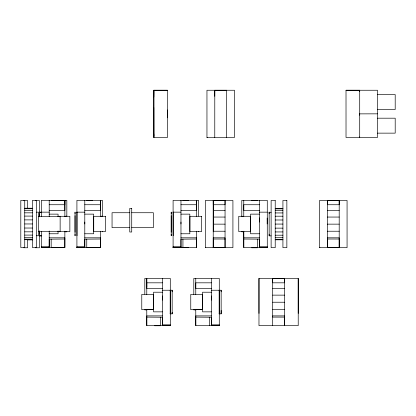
<?xml version="1.0" encoding="UTF-8"?>
<svg xmlns="http://www.w3.org/2000/svg" width="416" height="416" viewBox="0 0 416 416"><rect width="100%" height="100%" fill="white"/><g stroke="black" fill="none" stroke-linecap="round" stroke-linejoin="round"><path stroke-width="0.62" d="M39.463 234.172L39.468 231.072M39.468 216.83L39.468 213.73M39.468 212.15L39.468 212.55L39.468 212.15L49.208 212.155M49.208 210.434L64.86 210.434L64.86 200.335L64.86 216.455M77.012 235.752L77.012 212.15L77.012 212.55M84.786 223.959L84.786 222.045M84.786 210.434L100.438 210.434L100.438 200.335L100.438 216.455M153.806 90.251L153.795 137.462L167.482 137.462L167.492 90.251L153.806 90.251A23.338 0.426 -87.5 0 1 153.806 97.094M162.427 300.128L162.427 295.927M167.492 117.79L167.492 109.923M162.427 290.238L172.172 290.233L172.172 313.836L170.206 313.836L170.206 313.43M173.191 235.752L173.191 212.15L173.191 212.55M180.965 223.959L180.965 222.045M193.794 294.424L193.799 278.418L219.284 278.424L219.284 325.634L195.79 325.629L195.764 309.306L202.654 309.306M180.965 210.434L196.617 210.434L196.617 200.335L196.617 216.455M211.416 300.128L211.416 295.927M214.77 137.462L214.786 90.251L214.77 96.304M219.19 290.633L219.19 290.233L219.196 313.836L221.161 313.836L221.161 290.233L211.416 290.238M225.051 200.346L225.051 204.74L213.252 204.734L213.252 200.346L225.056 200.335L225.051 247.541L225.051 237.812L213.252 237.806L213.226 247.551L225.051 247.541M243.766 216.341L241.79 216.341L241.795 200.335L267.28 200.34L267.28 247.551L259.412 247.551L259.412 239.158L243.776 239.018L243.76 231.223M258.97 313.404L258.97 278.418L298.22 278.413L298.225 313.404M259.412 222.045L259.412 217.849M269.157 213.73L269.157 212.15L269.157 212.55M272.698 278.424L272.693 282.818L284.497 282.823L284.502 278.418L272.698 278.413L272.698 316.566M359.7 136.942L359.7 137.457L359.7 137.171M359.7 115.227L359.7 113.87L377.499 113.838M359.7 91.608L359.7 90.251L346.013 90.246L346.024 137.457L377.499 137.457L377.499 90.251L346.024 90.251M49.208 237.806L64.86 237.806L64.849 239.018L51.184 239.158L51.173 247.551L64.86 247.541L64.86 231.228M49.208 246.75L41.34 246.75L41.304 247.302L64.834 247.551L64.849 239.018M84.786 237.806L100.438 237.806L100.428 239.018L86.767 239.158L86.752 247.551L100.443 247.541L100.438 231.228M100.428 239.018L100.417 247.551L76.882 247.302L76.918 246.75L84.786 246.75M182.931 247.551L182.941 239.158L196.607 239.018L196.617 237.806L180.965 237.806M173.098 247.551L196.596 247.551L196.607 239.018M272.698 325.624L272.693 315.89L284.497 315.895L284.497 325.624L284.497 278.418M339.201 247.541L327.371 247.551L327.397 237.806L339.196 237.812L339.201 247.541L339.201 200.335L327.397 200.346L327.397 204.734L339.196 204.74L339.201 200.335L336.84 200.335M64.86 216.341L66.83 216.122M100.438 216.341L102.414 216.122M198.588 216.122L198.588 200.335L173.098 200.34L173.098 247.556L180.965 247.551L180.965 239.158L182.941 239.158M146.775 294.533L146.78 278.418L146.775 288.517L162.427 288.517M144.804 294.206L144.81 278.418L170.295 278.424L170.295 325.634L146.775 325.619L146.775 309.306L153.665 309.306M241.79 216.122L241.79 216.341M173.098 247.556L173.098 246.75L180.965 246.75M170.295 325.634L170.295 324.834L162.427 324.834M219.284 325.634L219.284 324.834L211.416 324.834M267.28 247.551L267.28 246.75L259.412 246.75M213.226 247.551L213.252 200.335L213.257 231.811M327.371 247.551L327.397 200.335L329.763 200.335M196.596 247.551L196.617 231.228M243.76 200.34L243.76 216.455M195.764 278.424L195.764 294.533M41.304 247.302L49.208 247.286M76.882 247.302L84.786 247.286M173.061 247.302L180.965 247.286M153.795 90.251L167.482 90.256M214.77 90.256L226.658 90.256M377.499 94.572L395.2 94.572L395.2 109.517L377.499 109.517M377.499 118.191L395.2 118.191L395.2 133.141L377.499 133.141M206.955 137.457L234.494 137.457L234.494 90.251L206.955 90.251L206.955 137.457L207.35 137.457M51.173 200.335L64.86 200.335L64.86 204.734L49.208 204.734M86.642 200.47L92.539 200.47M182.78 200.46L188.682 200.46M23.733 200.559L27.664 200.559L27.664 208.692M35.376 200.559L39.468 200.559L39.468 216.783M251.628 200.574L257.53 200.574M84.786 204.734L100.438 204.734M180.965 204.734L196.617 204.734M259.412 204.734L243.76 204.734L243.76 208.775L243.76 210.434L259.412 210.434M24.736 208.224L32.443 208.224M275.215 208.333L282.922 208.333M27.664 208.426L32.802 208.426M24.736 208.759L32.443 208.759M275.215 208.868L282.922 208.868M24.736 210.33L32.443 210.33M213.252 210.434L225.051 210.439M275.215 210.439L282.922 210.439M327.397 210.434L339.196 210.439M36.535 212.165L38.501 212.165L38.501 235.752L36.535 235.752M76.918 212.155L84.786 212.155M173.098 212.155L180.965 212.155M259.412 212.155L267.28 212.155M271.123 212.274L269.157 212.274L269.157 235.862L271.123 235.862M39.468 212.368L41.434 212.368M129.761 212.732L112.055 212.732L112.055 227.677L129.761 227.677M131.726 212.732L153.364 212.732L153.364 227.677L131.726 227.677M24.736 212.831L32.443 212.831M275.215 212.94L282.922 212.94M49.208 214.136L58.063 214.136L58.063 216.575M84.786 214.136L93.642 214.136L93.642 233.766L84.786 233.766M180.965 214.136L189.821 214.136L189.821 233.766L180.965 233.766M259.412 214.136L250.562 214.136L250.562 233.766L259.412 233.766M24.736 216.091L32.443 216.091M275.215 216.2L282.922 216.2M38.501 216.486L60.138 216.486L60.138 231.431L38.501 231.431M327.397 217.058L339.196 217.058M213.252 217.058L225.051 217.058M24.736 219.887L32.443 219.887M275.215 219.996L282.922 219.996M24.736 223.959L32.443 223.959M213.252 224.146L225.051 224.151M275.215 224.068L282.922 224.068M327.397 224.146L339.196 224.151M24.736 228.03L32.443 228.03M275.215 228.14L282.922 228.14M213.252 231.228L225.051 231.228M327.397 231.228L339.196 231.228M24.736 231.826L32.443 231.826M64.865 231.811L66.83 231.811L66.83 231.54M243.76 231.806L241.79 231.806L241.79 231.54M275.215 231.936L282.922 231.936M49.208 233.766L58.063 233.766L58.063 231.015M24.736 235.087L32.443 235.087M275.215 235.196L282.922 235.196M39.463 235.752L41.434 235.752M39.468 235.95L41.434 235.95M24.736 237.588L32.443 237.588M275.215 237.697L282.922 237.697M243.76 237.806L259.412 237.806M213.236 239.018L225.04 239.023M327.382 239.018L339.186 239.023M51.184 239.158L49.208 239.158L49.208 247.551L41.34 247.551M86.767 239.158L84.786 239.158L84.786 247.551L76.918 247.551M24.736 239.158L32.443 239.158M275.215 239.268L282.922 239.268M24.736 239.694L32.443 239.694M275.215 239.803L282.922 239.803M27.664 239.897L32.802 239.897M243.76 231.374L243.76 247.541L267.28 247.551M92.539 247.676L86.715 247.676M188.682 247.671L182.858 247.671M205.384 247.666L232.918 247.666L232.918 200.46L205.384 200.46L205.384 247.666L205.78 247.666M319.53 247.666L347.069 247.666L347.069 200.46L319.53 200.46L319.53 247.666L319.925 247.666M23.733 247.764L27.664 247.764L27.664 239.361M35.376 247.764L39.468 247.764L39.468 230.901M251.628 247.78L257.452 247.78M162.427 282.818L146.775 282.818L146.791 286.998M211.416 282.818L195.764 282.818L195.764 286.858L195.764 288.517L211.416 288.517M272.693 288.517L284.497 288.522M162.427 292.219L153.577 292.219L153.577 311.849L162.427 311.849M211.416 292.219L202.566 292.219L202.566 311.849L211.416 311.849M272.693 295.136L284.497 295.142M272.693 302.229L284.497 302.234M272.693 309.306L284.497 309.312M146.775 309.889L144.81 309.889L144.81 309.618M195.764 309.889L193.794 309.889L193.794 309.618M162.427 315.89L146.775 315.89L146.801 325.629M211.416 315.89L195.764 315.89L195.79 325.629M272.683 317.101L284.487 317.106M146.791 317.101L162.427 317.242L162.443 325.629L162.427 278.424M195.78 317.101L211.416 317.242L211.432 325.629L211.416 278.424M160.425 325.754L154.596 325.754M259.412 247.286L267.316 247.302M211.416 325.369L219.32 325.385M162.427 325.369L170.331 325.385M153.806 133.848L153.878 136.178M153.806 107.567L153.878 137.457L153.878 90.251M359.7 113.324L359.7 114.39M269.157 234.172L269.157 235.752M257.436 239.158L257.452 247.546M243.776 239.018L243.786 247.551M221.161 290.233L221.161 291.814M221.161 313.836L221.161 310.378M219.196 313.43L219.196 313.836M209.44 317.242L209.456 325.629M172.172 290.233L172.172 291.814M172.172 312.255L172.172 313.836M170.201 290.633L170.201 290.233L170.206 313.836M160.451 317.242L160.467 325.629M359.705 90.251L359.71 137.457M298.22 278.413L298.225 325.624L258.97 325.624L258.97 278.418M267.186 218.052L267.186 223.948M259.412 200.346L259.412 247.551M226.663 90.251L226.658 137.462M198.588 231.54L198.588 231.811M180.965 200.346L180.965 247.556M171.226 213.73L171.226 212.15L171.226 235.752L171.226 234.172M171.226 215.691L171.226 232.211M102.409 216.341L102.409 200.335L76.918 200.34L76.918 247.556M102.409 231.54L102.409 231.811M84.786 200.346L84.786 247.556M75.046 213.73L75.046 212.15L75.046 235.752L75.046 234.172M75.046 215.691L75.046 232.211M66.83 216.341L66.83 200.335L41.34 200.34L41.34 216.585M58.152 216.684L58.152 216.294L69.862 216.294L69.862 231.608L58.152 231.608L58.152 231.223M49.208 200.346L49.208 216.585M49.208 231.015L49.208 247.556M41.34 231.332L41.34 247.556M24.736 200.356L20.8 200.356L20.8 247.562L24.736 247.562L24.736 200.356M36.535 200.356L32.443 200.356L32.443 247.562L36.535 247.562L36.535 200.356M275.215 200.465L271.123 200.465L271.123 247.671L275.215 247.671L275.215 200.465M286.858 200.465L282.922 200.465L282.922 247.671L286.858 247.671L286.858 200.465M131.726 208.411L129.761 208.411L129.761 231.998L131.726 231.998L131.726 208.411M105.44 216.294L93.735 216.294L93.735 231.608L105.44 231.608L105.44 216.294M201.62 216.294L189.914 216.294L189.914 231.608L201.62 231.608L201.62 216.294M250.468 216.294L238.758 216.294L238.758 231.608L250.468 231.608L250.468 216.294M153.483 294.377L141.773 294.377L141.773 309.686L153.483 309.686L153.483 294.377M202.472 294.377L190.762 294.377L190.762 309.686L202.472 309.686L202.472 294.377"/></g></svg>
